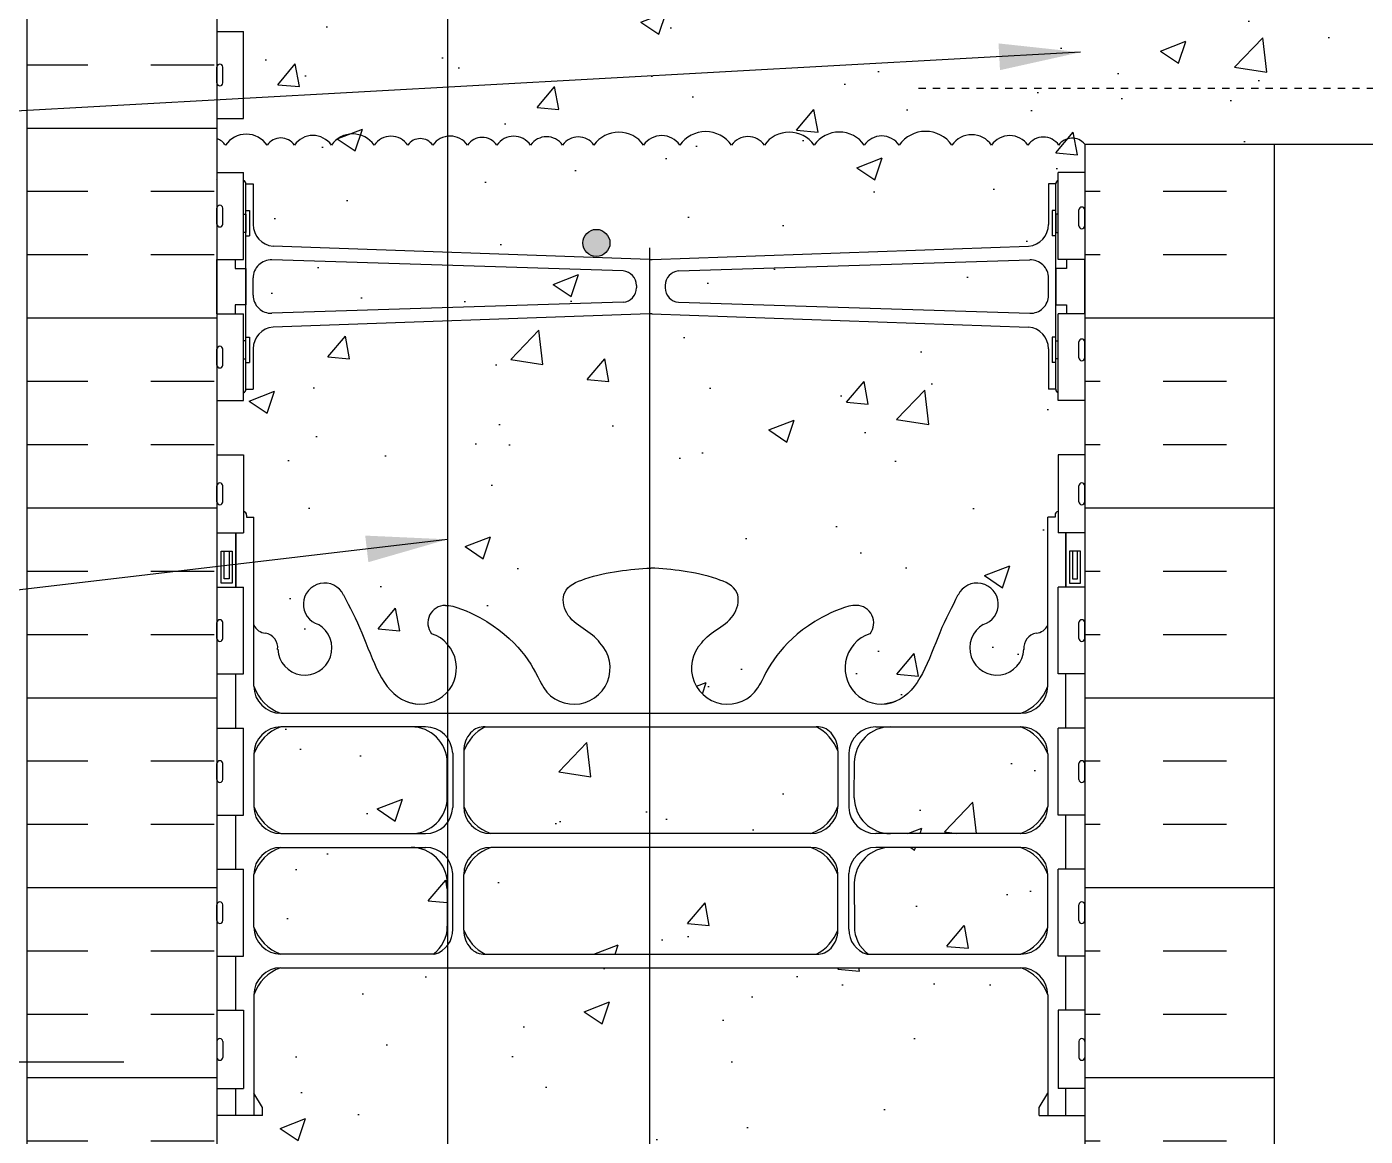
# Model space of a CAD drawing. Header units: inches. Extents: x 174 to 231.6, y 128.5 to 203.6.
# Drawn here: x 193.57 to 212.08, y 160.64 to 175.98 of the extents above; entities that cross this region are included whole.
import ezdxf

# ---------------------------------------------------------------- set-up
doc = ezdxf.new("R2010")
doc.units = ezdxf.units.IN
doc.header["$LTSCALE"] = 0.5
doc.header["$MEASUREMENT"] = 0
doc.linetypes.add('HIDDEN2', pattern=[0.1875, 0.125, -0.0625])
for name, color, linetype in [('HATCH', 12, 'Continuous'), ('line25', 2, 'Continuous'), ('LINE3', 3, 'Continuous'), ('LINE50', 5, 'Continuous'), ('LINE9', 9, 'Continuous'), ('TEXT', 4, 'Continuous'), ('Web_Edge', 9, 'Continuous')]:
    doc.layers.add(name, color=color, linetype=linetype)
doc.styles.add('DIM', font='romans.shx', dxfattribs={"width": 0.7})
doc.dimstyles.new('ext_12', dxfattribs={"dimscale": 12, "dimtxt": 0.075, "dimasz": 0.09375, "dimexe": 0.09375, "dimexo": 0.0625, "dimgap": 0.0625, "dimtad": 1, "dimdec": 1, "dimzin": 2, "dimdsep": 46, "dimlunit": 4, "dimtxsty": 'DIM', "dimcen": 0.09, "dimdle": 0.09375, "dimclrt": 4, "dimadec": 0, "dimazin": 0, "dimtfac": 1, "dimtdec": 1, "dimtmove": 2, "dimatfit": 3, "dimfxl": 1, "dimfrac": 2, "dimtolj": 1, "dimtzin": 0, "dimarcsym": 0})
pattern_1 = [(50, (0, 0), (3.5863, -0.31376), [0.375, -4.125]), (355, (0, 0), (-0.693757, 3.76096), [0.3, -3.3]), (100.4514, (0.299, -0.026), (2.892544, 3.4472), [0.3187, -3.50571]), (46.1842, (0, 1), (5.336207, -0.827596), [0.5625, -6.1875]), (96.6356, (0.4447, 0.931), (4.67331, 4.87059), [0.47805, -5.25857]), (351.1842, (0, 1), (4.67331, 4.87059), [0.45, -4.95]), (21, (0.5, 0.75), (2.984535, -2.013094), [0.375, -4.125]), (326, (0.5, 0.75), (1.216577, 3.62575), [0.3, -3.3]), (71.4514, (0.7487, 0.5822), (4.20111, 1.612656), [0.3187, -3.50571]), (37.5, (0, 0), (0.0607993, 1.664469), [0, -3.26, 0, -3.35, 0, -3.3125]), (7.5, (0, 0), (1.315348, 1.972059), [0, -1.91, 0, -3.185, 0, -1.2625]), (327.5, (-1.115, 0), (2.669112, -0.1127744), [0, -1.25, 0, -3.9, 0, -5.175]), (317.5, (-1.615, 0), (2.91593, 0.500525), [0, -1.625, 0, -2.59, 0, -3.675])]

msp = doc.modelspace()

# ---------------------------------------------------------------- hatches: boundary and pattern name
at = {"layer": 'HATCH'}
h = msp.add_hatch(dxfattribs=at)
h.set_pattern_fill('AR-CONC', color=256, scale=0.5)
h.set_pattern_definition(pattern_1)
edge = h.paths.add_edge_path()
edge.add_line((208.196, 170.813), (207.831, 170.813))
edge.add_line((207.831, 170.813), (207.831, 170.92))
edge.add_arc((207.846, 170.968), 0.05, 180, 252.5993, ccw=False)
edge.add_line((207.796, 170.968), (207.696, 170.968))
edge.add_line((207.696, 170.968), (207.696, 171.529))
edge.add_arc((207.396, 171.529), 0.3, 0, 85.2426)
edge.add_line((207.42, 171.828), (202.212, 172.011))
edge.add_arc((202.196, 171.812), 0.2, 85.2426, 90)
edge.add_arc((202.196, 171.812), 0.2, 90, 94.7574)
edge.add_line((202.179, 172.011), (196.971, 171.828))
edge.add_arc((196.996, 171.529), 0.3, 94.7574, 180)
edge.add_line((196.696, 171.529), (196.696, 170.968))
edge.add_line((196.696, 170.968), (196.596, 170.968))
edge.add_arc((196.546, 170.968), 0.05, -72.5993, 0, ccw=False)
edge.add_line((196.561, 170.92), (196.561, 170.813))
edge.add_line((196.561, 170.813), (196.196, 170.813))
edge.add_line((196.196, 170.813), (196.196, 170.063))
edge.add_line((196.196, 170.063), (196.561, 170.063))
edge.add_line((196.561, 170.063), (196.561, 169.279))
edge.add_arc((196.556, 169.229), 0.05, 0, 84.3113, ccw=False)
edge.add_line((196.606, 169.229), (196.606, 169.199))
edge.add_line((196.606, 169.199), (196.706, 169.199))
edge.add_line((196.706, 169.199), (196.706, 167.71))
edge.add_arc((196.88, 167.786), 0.19, 203.6316, 265.6964)
edge.add_arc((196.836, 167.398), 0.2, -7.1071, 81.62, ccw=False)
edge.add_arc((197.41, 167.393), 0.375, 182.9237, 419.8675)
edge.add_arc((197.683, 167.997), 0.293, 25.7984, 253.0731, ccw=False)
edge.add_spline(control_points=[(197.947, 168.125), (198.033, 167.959), (198.286, 167.468), (198.481, 166.788), (198.806, 166.657)], knot_values=[0, 0, 0, 0, 0.579211, 1.703896, 1.703896, 1.703896, 1.703896], degree=3, periodic=0)
edge.add_spline(control_points=[(198.806, 166.657), (198.856, 166.637), (198.91, 166.625), (198.967, 166.616)], knot_values=[1.703896, 1.703896, 1.703896, 1.703896, 1.875321, 1.875321, 1.875321, 1.875321], degree=3, periodic=0)
edge.add_arc((199.008, 167.115), 0.5, 265.2926, 431.7937)
edge.add_arc((199.354, 167.739), 0.242, 90, 218.2327, ccw=False)
edge.add_spline(control_points=[(199.354, 167.981), (199.475, 167.983), (200.295, 167.632), (200.54, 167.185), (200.679, 166.905)], knot_values=[0.038125, 0.038125, 0.038125, 0.038125, 0.320663, 1.237398, 1.237398, 1.237398, 1.237398], degree=3, periodic=0)
edge.add_arc((201.133, 167.115), 0.5, 204.819, 404.1875)
edge.add_spline(control_points=[(201.492, 167.463), (201.384, 167.626), (201.024, 167.717), (200.947, 168.212), (201.496, 168.448), (201.899, 168.477), (202.196, 168.497)], knot_values=[0.229407, 0.229407, 0.229407, 0.229407, 0.844432, 1.128849, 1.464331, 2.389004, 2.389004, 2.389004, 2.389004], degree=3, periodic=0)
edge.add_spline(control_points=[(202.196, 168.497), (202.492, 168.477), (202.896, 168.448), (203.444, 168.212), (203.367, 167.717), (203.007, 167.626), (202.9, 167.463)], knot_values=[0.229407, 0.229407, 0.229407, 0.229407, 1.15408, 1.489562, 1.773979, 2.389004, 2.389004, 2.389004, 2.389004], degree=3, periodic=0)
edge.add_arc((203.258, 167.115), 0.5, 135.8125, 335.181)
edge.add_spline(control_points=[(203.712, 166.905), (203.851, 167.185), (204.096, 167.632), (204.916, 167.983), (205.037, 167.981)], knot_values=[0.038125, 0.038125, 0.038125, 0.038125, 0.95486, 1.237398, 1.237398, 1.237398, 1.237398], degree=3, periodic=0)
edge.add_arc((205.037, 167.739), 0.242, -38.2327, 90, ccw=False)
edge.add_arc((205.383, 167.115), 0.5, 108.2063, 274.7074)
edge.add_spline(control_points=[(205.424, 166.616), (205.481, 166.625), (205.535, 166.637), (205.585, 166.657)], knot_values=[1.703896, 1.703896, 1.703896, 1.703896, 1.875321, 1.875321, 1.875321, 1.875321], degree=3, periodic=0)
edge.add_spline(control_points=[(205.585, 166.657), (205.91, 166.788), (206.105, 167.468), (206.358, 167.959), (206.444, 168.125)], knot_values=[0, 0, 0, 0, 1.124685, 1.703896, 1.703896, 1.703896, 1.703896], degree=3, periodic=0)
edge.add_arc((206.708, 167.997), 0.293, -73.0731, 154.2016, ccw=False)
edge.add_arc((206.982, 167.393), 0.375, 120.1325, 357.0763)
edge.add_arc((207.555, 167.398), 0.2, 98.3788, 187.1071, ccw=False)
edge.add_arc((207.511, 167.786), 0.19, 274.3061, 336.3703)
edge.add_line((207.686, 167.71), (207.686, 169.199))
edge.add_line((207.686, 169.199), (207.786, 169.199))
edge.add_line((207.786, 169.199), (207.786, 169.229))
edge.add_arc((207.836, 169.229), 0.05, 95.6888, 180, ccw=False)
edge.add_line((207.831, 169.279), (207.831, 170.063))
edge.add_line((207.831, 170.063), (208.196, 170.063))
edge.add_line((208.196, 170.063), (208.196, 170.813))
h.paths.add_polyline_path([(207.696, 173.808), (207.796, 173.808, -0.327813), (207.831, 173.855), (207.831, 173.963), (208.196, 173.963), (208.196, 174.358, 0.496302), (207.838, 174.344, 0.520567), (207.411, 174.344, 0.520567), (206.908, 174.344, 0.520567), (206.359, 174.344, 0.520567), (205.631, 174.344, 0.520567), (205.148, 174.344, 0.520567), (204.454, 174.344, 0.520567), (203.767, 174.344, 0.520567), (203.312, 174.344, 0.520567), (202.598, 174.344, 0.520567), (202.096, 174.344, 0.520567), (201.409, 174.344, 0.520567), (200.976, 174.344, 0.520567), (200.533, 174.344, 0.520567), (200.066, 174.344, 0.520567), (199.66, 174.344, 0.520567), (199.18, 174.344, 0.520567), (198.836, 174.344, 0.520567), (198.369, 174.344, 0.520567), (197.778, 174.344, 0.520567), (197.267, 174.344, 0.520567), (196.889, 174.344, 0.520567), (196.313, 174.344, 0.157226), (196.196, 174.432), (196.196, 173.963), (196.561, 173.963), (196.561, 173.855, -0.327813), (196.596, 173.808), (196.696, 173.808), (196.696, 173.247, 0.390098), (196.971, 172.948), (202.179, 172.764, 0.020761), (202.196, 172.763, 0.020761), (202.212, 172.764), (207.42, 172.948, 0.390098), (207.696, 173.247)])
h.paths.add_polyline_path([(201.812, 172.605), (196.951, 172.756, 0.421005), (196.696, 172.507), (196.696, 172.269, 0.425773), (196.955, 172.019), (201.812, 172.171, 0.390098), (201.996, 172.37), (201.996, 172.405, 0.390098)])
h.paths.add_polyline_path([(207.436, 172.756), (202.579, 172.605, 0.390098), (202.396, 172.405), (202.396, 172.37, 0.390098), (202.579, 172.171), (207.44, 172.019, 0.421005), (207.696, 172.269), (207.696, 172.507, 0.425773)])
h.paths.add_polyline_path([(219.968, 176.8), (220.276, 177.108), (208.883, 177.108, 0.496302), (208.526, 177.094, 0.520567), (208.099, 177.094, 0.520567), (207.596, 177.094, 0.520567), (207.046, 177.094, 0.520567), (206.318, 177.094, 0.520567), (205.835, 177.094, 0.520567), (205.142, 177.094, 0.520567), (204.455, 177.094, 0.520567), (203.999, 177.094, 0.520567), (203.285, 177.094, 0.520567), (202.784, 177.094, 0.520567), (202.097, 177.094, 0.520567), (201.663, 177.094, 0.520567), (201.22, 177.094, 0.520567), (200.753, 177.094, 0.520567), (200.348, 177.094, 0.520567), (199.867, 177.094, 0.520567), (199.524, 177.094, 0.520567), (199.057, 177.094, 0.520567), (198.466, 177.094, 0.520567), (197.955, 177.094, 0.520567), (197.577, 177.094, 0.520567), (197, 177.094, 0.520567), (196.609, 177.094, 0.443201), (196.196, 177.146), (196.196, 175.913), (196.561, 175.913), (196.561, 174.713), (196.196, 174.713), (196.196, 174.432, -0.157226), (196.313, 174.344, -0.520567), (196.889, 174.344, -0.520567), (197.267, 174.344, -0.520567), (197.778, 174.344, -0.520567), (198.369, 174.344, -0.520567), (198.836, 174.344, -0.520567), (199.18, 174.344, -0.520567), (199.66, 174.344, -0.520567), (200.066, 174.344, -0.520567), (200.533, 174.344, -0.520567), (200.976, 174.344, -0.520567), (201.409, 174.344, -0.520567), (202.096, 174.344, -0.520567), (202.598, 174.344, -0.520567), (203.312, 174.344, -0.520567), (203.767, 174.344, -0.520567), (204.454, 174.344, -0.520567), (205.148, 174.344, -0.520567), (205.631, 174.344, -0.520567), (206.359, 174.344, -0.520567), (206.908, 174.344, -0.520567), (207.411, 174.344, -0.520567), (207.838, 174.344, -0.496302), (208.196, 174.358), (219.968, 174.358)])
edge = h.paths.add_edge_path()
edge.add_line((224.211, 175.48), (223.888, 175.48))
edge.add_line((223.888, 175.48), (223.888, 175.605))
edge.add_line((223.888, 175.605), (224.232, 175.605))
edge.add_arc((224.114, 175.23), 0.393, -69.7322, 72.5069, ccw=False)
edge.add_line((224.25, 174.861), (223.818, 174.739))
edge.add_arc((223.876, 174.608), 0.144, 113.7456, 240.3185)
edge.add_line((223.805, 174.483), (224.273, 174.483))
edge.add_arc((224.302, 174.021), 0.463, 46.7137, 93.5654, ccw=False)
edge.add_line((224.619, 174.358), (227.528, 174.358))
edge.add_line((227.528, 174.358), (227.528, 175.131))
edge.add_spline(control_points=[(227.528, 175.131), (226.477, 175.694), (224.323, 176.848), (222.104, 175.809), (220.968, 175.278)], knot_values=[0, 0, 0, 0, 3.379125, 6.918479, 6.918479, 6.918479, 6.918479], degree=3, periodic=0)
edge.add_line((220.968, 175.278), (220.968, 174.358))
edge.add_line((220.968, 174.358), (223.777, 174.358))
edge.add_arc((223.876, 174.608), 0.269, 111.5979, 248.4021, ccw=False)
edge.add_line((223.777, 174.858), (224.211, 174.98))
edge.add_arc((224.114, 175.23), 0.268, 291.22, 428.78)
edge = h.paths.add_edge_path()
edge.add_line((227.528, 177.108), (220.968, 177.108))
edge.add_line((220.968, 177.108), (220.968, 175.278))
edge.add_spline(control_points=[(220.968, 175.278), (222.104, 175.809), (224.323, 176.848), (226.477, 175.694), (227.528, 175.131)], knot_values=[0, 0, 0, 0, 3.539354, 6.918479, 6.918479, 6.918479, 6.918479], degree=3, periodic=0)
edge.add_line((227.528, 175.131), (227.528, 177.108))
h.paths.add_polyline_path([(208.196, 186.608), (201.209, 186.608), (200.209, 187.608), (200.209, 185.608), (199.209, 186.608), (196.196, 186.608), (196.196, 183.8, 0.088416), (196.342, 183.703), (196.432, 183.703), (196.432, 183.661, -0.249069), (196.542, 183.454), (196.542, 183.386, -0.414214), (196.479, 183.324), (196.432, 183.324), (196.432, 183.254), (196.537, 183.254, -0.155529), (196.712, 183.12, 0.180914), (197.13, 182.809), (198.711, 182.456, 0.054974), (199.038, 182.42), (202.196, 182.42), (205.354, 182.42, 0.054974), (205.68, 182.456), (207.261, 182.809, 0.180914), (207.679, 183.12, -0.155529), (207.855, 183.254), (207.96, 183.254), (207.96, 183.324), (207.912, 183.324, -0.414214), (207.85, 183.386), (207.85, 183.454, -0.249069), (207.96, 183.661), (207.96, 183.703), (208.05, 183.703, 0.088416), (208.196, 183.8)])
h.paths.add_polyline_path([(208.196, 191.54, 0.088416), (208.05, 191.638), (207.96, 191.638), (207.96, 191.679, -0.249069), (207.85, 191.887), (207.85, 191.954, -0.414214), (207.912, 192.017), (207.96, 192.017), (207.96, 192.087), (207.855, 192.087, -0.168672), (207.669, 192.236, 0.17445), (207.261, 192.532), (205.68, 192.885, 0.054974), (205.354, 192.921), (202.196, 192.921), (199.038, 192.921, 0.054974), (198.711, 192.885), (197.13, 192.532, 0.17445), (196.723, 192.236, -0.168672), (196.537, 192.087), (196.432, 192.087), (196.432, 192.017), (196.479, 192.017, -0.414214), (196.542, 191.954), (196.542, 191.887, -0.249069), (196.432, 191.679), (196.432, 191.638), (196.342, 191.638, 0.088416), (196.196, 191.54), (196.196, 189.108), (199.209, 189.108), (200.209, 188.108), (200.209, 190.108), (201.209, 189.108), (208.196, 189.108)])
h = msp.add_hatch(dxfattribs=at)
h.set_pattern_fill('INSUL', color=256, scale=7, style=0)
h.set_pattern_definition([(0, (209.2815, 169.3285), (0, 2.625), []), (0, (209.2815, 170.2035), (0, 2.625), [0.875, -0.875]), (0, (209.2815, 171.0785), (0, 2.625), [0.875, -0.875])])
h.paths.add_polyline_path([(210.821, 174.358), (208.196, 174.358), (208.196, 160.358), (210.821, 160.358)])
h.paths.add_polyline_path([(193.571, 159.608), (194.008, 159.608), (194.008, 160.108), (195.508, 160.108), (195.508, 159.608), (196.196, 159.608), (196.196, 177.608), (195.508, 177.608), (195.508, 178.108), (194.008, 178.108), (194.008, 177.608), (193.571, 177.608)])
h = msp.add_hatch(dxfattribs=at)
h.set_pattern_fill('AR-CONC', color=256, scale=0.5)
h.set_pattern_definition(pattern_1)
h.paths.add_polyline_path([(199.381, 165.816, 0.406005), (198.881, 166.302), (197.081, 166.302, 0.225652), (196.706, 165.927), (196.706, 165.201, 0.225652), (197.081, 164.826), (198.881, 164.826, 0.410093), (199.381, 165.319)])
h.paths.add_polyline_path([(199.381, 164.142, 0.410093), (198.881, 164.635), (197.081, 164.635, 0.225652), (196.706, 164.26), (196.706, 163.534, 0.225652), (197.081, 163.159), (199.186, 163.159, 0.24677), (199.381, 163.545)])
h.paths.add_polyline_path([(204.783, 164.26, 0.225652), (204.408, 164.635), (199.983, 164.635, 0.225652), (199.608, 164.26), (199.608, 163.492, 0.185301), (199.907, 163.159), (204.484, 163.159, 0.185301), (204.783, 163.492)])
h.paths.add_polyline_path([(204.783, 165.969, 0.185301), (204.484, 166.302), (199.907, 166.302, 0.185301), (199.608, 165.969), (199.608, 165.201, 0.225652), (199.983, 164.826), (204.408, 164.826, 0.225652), (204.783, 165.201)])
h.paths.add_polyline_path([(207.686, 165.927, 0.225652), (207.311, 166.302), (205.51, 166.302, 0.406005), (205.011, 165.816), (205.01, 165.319, 0.410093), (205.51, 164.826), (207.311, 164.826, 0.225652), (207.686, 165.201)])
h.paths.add_polyline_path([(207.686, 164.26, 0.225652), (207.311, 164.635), (205.51, 164.635, 0.410093), (205.01, 164.142), (205.011, 163.545, 0.24677), (205.205, 163.159), (207.311, 163.159, 0.225652), (207.686, 163.534)])
h = msp.add_hatch(dxfattribs=at)
h.set_pattern_fill('AR-CONC', color=256, scale=0.5)
h.set_pattern_definition([(50, (-47.4375, 0), (3.5863, -0.31376), [0.375, -4.125]), (355, (-47.4375, 0), (-0.693757, 3.76096), [0.3, -3.3]), (100.4514, (-47.1386, -0.026), (2.892544, 3.4472), [0.3187, -3.50571]), (46.1842, (-47.4375, 1), (5.336207, -0.827596), [0.5625, -6.1875]), (96.6356, (-46.993, 0.931), (4.67331, 4.87059), [0.47805, -5.25857]), (351.1842, (-47.4375, 1), (4.67331, 4.87059), [0.45, -4.95]), (21, (-46.9375, 0.75), (2.984535, -2.013094), [0.375, -4.125]), (326, (-46.9375, 0.75), (1.216577, 3.62575), [0.3, -3.3]), (71.4514, (-46.6888, 0.5822), (4.20111, 1.612656), [0.3187, -3.50571]), (37.5, (-47.4375, 0), (0.0607993, 1.664469), [0, -3.26, 0, -3.35, 0, -3.3125]), (7.5, (-47.4375, 0), (1.315348, 1.972059), [0, -1.91, 0, -3.185, 0, -1.2625]), (327.5, (-48.5525, 0), (2.669112, -0.1127744), [0, -1.25, 0, -3.9, 0, -5.175]), (317.5, (-49.0525, 0), (2.91593, 0.500525), [0, -1.625, 0, -2.59, 0, -3.675])])
edge = h.paths.add_edge_path()
edge.add_line((208.196, 160.928), (207.686, 160.928))
edge.add_line((207.686, 160.928), (207.686, 162.597))
edge.add_arc((207.311, 162.597), 0.375, 0.0021, 90)
edge.add_line((207.311, 162.972), (197.081, 162.972))
edge.add_arc((197.081, 162.597), 0.375, 90, 180.2641)
edge.add_line((196.706, 162.595), (196.706, 160.928))
edge.add_line((196.706, 160.928), (196.196, 160.928))
edge.add_line((196.196, 160.928), (196.196, 159.608))
edge.add_line((196.196, 159.608), (196.196, 157.608))
edge.add_arc((196.542, 157.969), 0.5, 226.2109, 246.4218)
edge.add_line((196.342, 157.51), (196.432, 157.51))
edge.add_line((196.432, 157.51), (196.432, 157.469))
edge.add_arc((196.292, 157.262), 0.25, 0, 55.9442, ccw=False)
edge.add_line((196.542, 157.262), (196.542, 157.194))
edge.add_arc((196.479, 157.194), 0.0625, -90, 0, ccw=False)
edge.add_line((196.479, 157.132), (196.432, 157.132))
edge.add_line((196.432, 157.132), (196.432, 157.062))
edge.add_line((196.432, 157.062), (196.537, 157.062))
edge.add_arc((196.499, 157.411), 0.352, 276.1291, 321.5331)
edge.add_arc((196.876, 157.143), 0.113, -12.1844, 154.0569, ccw=False)
edge.add_arc((197.362, 157.138), 0.375, 182.9237, 419.8675)
edge.add_arc((197.682, 157.732), 0.3, 27.597, 243.9425, ccw=False)
edge.add_spline(control_points=[(197.947, 157.871), (198.033, 157.704), (198.286, 157.214), (198.481, 156.533), (198.806, 156.402)], knot_values=[0, 0, 0, 0, 0.579211, 1.703896, 1.703896, 1.703896, 1.703896], degree=3, periodic=0)
edge.add_spline(control_points=[(198.806, 156.402), (198.856, 156.383), (198.91, 156.37), (198.967, 156.362)], knot_values=[1.703896, 1.703896, 1.703896, 1.703896, 1.875321, 1.875321, 1.875321, 1.875321], degree=3, periodic=0)
edge.add_arc((199.008, 156.86), 0.5, 265.2926, 431.7937)
edge.add_arc((199.354, 157.485), 0.242, 90, 218.2327, ccw=False)
edge.add_spline(control_points=[(199.354, 157.727), (199.475, 157.729), (200.295, 157.377), (200.54, 156.93), (200.679, 156.65)], knot_values=[0.038125, 0.038125, 0.038125, 0.038125, 0.320663, 1.237398, 1.237398, 1.237398, 1.237398], degree=3, periodic=0)
edge.add_spline(control_points=[(200.689, 156.631), (200.686, 156.638), (200.682, 156.644), (200.679, 156.65)], knot_values=[1.237398, 1.237398, 1.237398, 1.237398, 1.258119, 1.258119, 1.258119, 1.258119], degree=3, periodic=0)
edge.add_arc((201.133, 156.86), 0.5, 208.0183, 404.1875)
edge.add_spline(control_points=[(201.492, 157.209), (201.384, 157.371), (201.024, 157.462), (200.947, 157.958), (201.496, 158.194), (201.899, 158.222), (202.196, 158.243)], knot_values=[0.229407, 0.229407, 0.229407, 0.229407, 0.844432, 1.128849, 1.464331, 2.389004, 2.389004, 2.389004, 2.389004], degree=3, periodic=0)
edge.add_spline(control_points=[(202.196, 158.243), (202.492, 158.222), (202.896, 158.194), (203.444, 157.958), (203.367, 157.462), (203.007, 157.371), (202.9, 157.209)], knot_values=[0.229407, 0.229407, 0.229407, 0.229407, 1.15408, 1.489562, 1.773979, 2.389004, 2.389004, 2.389004, 2.389004], degree=3, periodic=0)
edge.add_arc((203.258, 156.86), 0.5, 135.8125, 331.9817)
edge.add_spline(control_points=[(203.703, 156.631), (203.706, 156.638), (203.709, 156.644), (203.712, 156.65)], knot_values=[1.237398, 1.237398, 1.237398, 1.237398, 1.258119, 1.258119, 1.258119, 1.258119], degree=3, periodic=0)
edge.add_spline(control_points=[(203.712, 156.65), (203.851, 156.93), (204.096, 157.377), (204.916, 157.729), (205.037, 157.727)], knot_values=[0.038125, 0.038125, 0.038125, 0.038125, 0.95486, 1.237398, 1.237398, 1.237398, 1.237398], degree=3, periodic=0)
edge.add_arc((205.037, 157.485), 0.242, -38.2327, 90, ccw=False)
edge.add_arc((205.383, 156.86), 0.5, 108.2063, 274.7074)
edge.add_spline(control_points=[(205.424, 156.362), (205.481, 156.37), (205.535, 156.383), (205.585, 156.402)], knot_values=[1.703896, 1.703896, 1.703896, 1.703896, 1.875321, 1.875321, 1.875321, 1.875321], degree=3, periodic=0)
edge.add_spline(control_points=[(205.585, 156.402), (205.91, 156.533), (206.105, 157.214), (206.358, 157.704), (206.444, 157.871)], knot_values=[0, 0, 0, 0, 1.124685, 1.703896, 1.703896, 1.703896, 1.703896], degree=3, periodic=0)
edge.add_arc((206.71, 157.732), 0.3, -63.9425, 153.0565, ccw=False)
edge.add_arc((207.03, 157.138), 0.375, 120.1325, 357.0763)
edge.add_arc((207.515, 157.143), 0.113, 25.9431, 192.1844, ccw=False)
edge.add_arc((207.892, 157.411), 0.352, 218.4669, 263.8709)
edge.add_line((207.855, 157.062), (207.96, 157.062))
edge.add_line((207.96, 157.062), (207.96, 157.132))
edge.add_line((207.96, 157.132), (207.912, 157.132))
edge.add_arc((207.912, 157.194), 0.0625, 180, 270, ccw=False)
edge.add_line((207.85, 157.194), (207.85, 157.262))
edge.add_arc((208.1, 157.262), 0.25, 124.0558, 180, ccw=False)
edge.add_line((207.96, 157.469), (207.96, 157.51))
edge.add_line((207.96, 157.51), (208.05, 157.51))
edge.add_arc((207.85, 157.969), 0.5, 293.5782, 313.7891)
edge.add_line((208.196, 157.608), (208.196, 159.608))
edge.add_line((208.196, 159.608), (208.196, 160.928))
at = {"layer": 'LINE3'}
h = msp.add_hatch(color=256, dxfattribs=at)
h.paths.add_polyline_path([(201.628, 172.957, -0.831395), (201.259, 172.957)])
h.paths.add_polyline_path([(201.631, 172.991, -0.045935), (201.628, 172.957), (201.259, 172.957, -0.045935), (201.256, 172.991, -1)])

# ---------------------------------------------------------------- linework, layer by layer
at = {"layer": 'HATCH'}
for points in [[(208.196, 174.358, 0.496302), (207.838, 174.344, 0.520567), (207.411, 174.344, 0.520567), (206.908, 174.344, 0.520567), (206.359, 174.344, 0.520567), (205.631, 174.344, 0.520567), (205.148, 174.344, 0.520567), (204.454, 174.344, 0.520567), (203.767, 174.344, 0.520567), (203.312, 174.344, 0.520567), (202.598, 174.344, 0.520567), (202.096, 174.344, 0.520567), (201.409, 174.344, 0.520567), (200.976, 174.344, 0.520567), (200.533, 174.344, 0.520567), (200.066, 174.344, 0.520567), (199.66, 174.344, 0.520567), (199.18, 174.344, 0.520567), (198.836, 174.344, 0.520567), (198.369, 174.344, 0.520567), (197.778, 174.344, 0.520567), (197.267, 174.344, 0.520567), (196.889, 174.344, 0.520567), (196.313, 174.344, 0.157226), (196.196, 174.432, 0.157226)], [(196.196, 173.876, 0.034787), (196.188, 173.868)]]:
    msp.add_lwpolyline(points, format="xyb", dxfattribs=at)
at = {"layer": 'line25'}
for p, q in [((196.196, 177.608), (196.196, 159.608)), ((196.196, 175.913), (196.561, 175.913)), ((196.196, 175.913), (196.561, 175.913)), ((196.561, 174.713), (196.561, 175.913)), ((196.196, 174.713), (196.561, 174.713)), ((208.196, 174.358), (208.196, 159.608)), ((208.196, 174.358), (219.968, 174.358)), ((196.196, 173.963), (196.561, 173.963)), ((196.561, 172.763), (196.561, 173.963)), ((208.196, 173.963), (207.831, 173.963)), ((207.831, 172.763), (207.831, 173.963)), ((196.196, 172.763), (196.561, 172.763)), ((208.196, 172.763), (207.831, 172.763)), ((196.196, 172.013), (196.561, 172.013)), ((196.561, 170.813), (196.561, 172.013)), ((207.831, 170.813), (207.831, 172.013)), ((208.196, 172.013), (207.831, 172.013)), ((196.196, 170.813), (196.561, 170.813)), ((208.196, 170.813), (207.831, 170.813)), ((196.196, 170.063), (196.561, 170.063)), ((196.561, 170.063), (196.561, 168.983)), ((208.196, 170.063), (207.831, 170.063)), ((207.831, 170.063), (207.831, 168.983)), ((196.196, 168.983), (196.561, 168.983)), ((208.196, 168.983), (207.831, 168.983)), ((196.196, 168.233), (196.561, 168.233)), ((196.561, 167.033), (196.561, 168.233)), ((208.196, 168.233), (207.831, 168.233)), ((207.831, 167.033), (207.831, 168.233)), ((196.196, 167.523), (196.196, 167.743)), ((196.236, 167.783), (196.236, 167.783)), ((196.276, 167.523), (196.276, 167.743)), ((208.116, 167.523), (208.116, 167.743)), ((208.156, 167.783), (208.156, 167.783)), ((208.196, 167.523), (208.196, 167.743)), ((196.196, 167.688), (196.196, 167.688)), ((196.196, 167.578), (196.196, 167.578)), ((208.196, 167.688), (208.196, 167.688)), ((208.196, 167.578), (208.196, 167.578)), ((196.236, 167.483), (196.236, 167.483)), ((208.156, 167.483), (208.156, 167.483)), ((196.196, 167.033), (196.561, 167.033)), ((208.196, 167.033), (207.831, 167.033)), ((196.196, 166.283), (196.561, 166.283)), ((196.561, 165.083), (196.561, 166.283)), ((208.196, 166.283), (207.831, 166.283)), ((207.831, 165.083), (207.831, 166.283)), ((196.196, 165.573), (196.196, 165.793)), ((196.196, 165.738), (196.196, 165.738)), ((196.236, 165.833), (196.236, 165.833)), ((196.276, 165.573), (196.276, 165.793)), ((208.116, 165.573), (208.116, 165.793)), ((208.156, 165.833), (208.156, 165.833)), ((208.196, 165.573), (208.196, 165.793)), ((208.196, 165.738), (208.196, 165.738)), ((196.196, 165.628), (196.196, 165.628)), ((196.236, 165.533), (196.236, 165.533)), ((208.156, 165.533), (208.156, 165.533)), ((208.196, 165.628), (208.196, 165.628)), ((196.196, 165.083), (196.561, 165.083)), ((208.196, 165.083), (207.831, 165.083)), ((196.196, 164.333), (196.561, 164.333)), ((196.561, 163.133), (196.561, 164.333)), ((208.196, 164.333), (207.831, 164.333)), ((207.831, 163.133), (207.831, 164.333)), ((196.196, 163.623), (196.196, 163.843)), ((196.236, 163.883), (196.236, 163.883)), ((196.276, 163.623), (196.276, 163.843)), ((208.116, 163.623), (208.116, 163.843)), ((208.156, 163.883), (208.156, 163.883)), ((208.196, 163.623), (208.196, 163.843)), ((196.196, 163.788), (196.196, 163.788)), ((196.196, 163.678), (196.196, 163.678)), ((208.196, 163.788), (208.196, 163.788)), ((208.196, 163.678), (208.196, 163.678)), ((196.236, 163.583), (196.236, 163.583)), ((208.156, 163.583), (208.156, 163.583)), ((196.196, 163.133), (196.561, 163.133)), ((208.196, 163.133), (207.831, 163.133)), ((196.196, 162.383), (196.561, 162.383)), ((196.561, 162.383), (196.561, 161.303)), ((208.196, 162.383), (207.831, 162.383)), ((207.831, 162.383), (207.831, 161.303)), ((196.236, 161.993), (196.236, 161.993)), ((208.156, 161.993), (208.156, 161.993)), ((196.196, 161.953), (196.196, 161.733)), ((196.196, 161.898), (196.196, 161.898)), ((196.196, 161.788), (196.196, 161.788)), ((196.276, 161.953), (196.276, 161.733)), ((208.116, 161.953), (208.116, 161.733)), ((208.196, 161.953), (208.196, 161.733)), ((208.196, 161.898), (208.196, 161.898)), ((208.196, 161.788), (208.196, 161.788)), ((196.236, 161.693), (196.236, 161.693)), ((208.156, 161.693), (208.156, 161.693)), ((196.196, 161.303), (196.561, 161.303)), ((208.196, 161.303), (207.831, 161.303))]:
    msp.add_line(p, q, dxfattribs=at)
for centre, start, end in [((196.236, 167.743), 90, 180), ((196.236, 167.743), 360, 90), ((208.156, 167.743), 90, 180), ((208.156, 167.743), 0, 90), ((196.236, 167.523), 180, 270), ((196.236, 167.523), 270, 0), ((208.156, 167.523), 180, 270), ((208.156, 167.523), 270, 0), ((196.236, 165.793), 90, 180), ((196.236, 165.793), 360, 90), ((208.156, 165.793), 90, 180), ((208.156, 165.793), 0, 90), ((196.236, 165.573), 180, 270), ((196.236, 165.573), 270, 0), ((208.156, 165.573), 180, 270), ((208.156, 165.573), 270, 0), ((196.236, 163.843), 90, 180), ((196.236, 163.843), 360, 90), ((208.156, 163.843), 90, 180), ((208.156, 163.843), 0, 90), ((196.236, 163.623), 180, 270), ((196.236, 163.623), 270, 0), ((208.156, 163.623), 180, 270), ((208.156, 163.623), 270, 0), ((196.236, 161.953), 90, 180), ((196.236, 161.953), 0, 90), ((208.156, 161.953), 90, 180), ((208.156, 161.953), 360, 90), ((196.236, 161.733), 180, 270), ((196.236, 161.733), 270, 0), ((208.156, 161.733), 180, 270), ((208.156, 161.733), 270, 0)]:
    msp.add_arc(centre, 0.04, start, end, dxfattribs=at)
at = {"layer": 'LINE3'}
for p, q in [((199.385, 186.432), (199.385, 157.164)), ((202.176, 172.922), (202.176, 150.549))]:
    msp.add_line(p, q, dxfattribs=at)
msp.add_circle((201.443, 172.991), 0.188, dxfattribs=at)
at = {"layer": 'LINE50'}
for p, q in [((193.571, 159.608), (193.571, 177.608)), ((210.821, 160.358), (210.821, 174.358))]:
    msp.add_line(p, q, dxfattribs=at)
at = {"layer": 'LINE9'}
for p, q in [((196.196, 175.203), (196.196, 175.423)), ((196.196, 175.368), (196.196, 175.368)), ((196.236, 175.463), (196.236, 175.463)), ((196.276, 175.203), (196.276, 175.423)), ((196.196, 175.258), (196.196, 175.258)), ((196.236, 175.163), (196.236, 175.163)), ((196.596, 173.808), (196.696, 173.808)), ((196.596, 170.968), (196.596, 173.808)), ((196.596, 173.788), (196.596, 173.788)), ((196.696, 173.808), (196.696, 173.247)), ((207.696, 173.808), (207.696, 173.247)), ((207.796, 173.808), (207.696, 173.808)), ((207.796, 170.968), (207.796, 173.808)), ((207.796, 173.788), (207.796, 173.788)), ((196.196, 173.253), (196.196, 173.473)), ((196.236, 173.513), (196.236, 173.513)), ((196.276, 173.253), (196.276, 173.473)), ((208.116, 173.228), (208.116, 173.448)), ((208.156, 173.488), (208.156, 173.488)), ((208.196, 173.228), (208.196, 173.448)), ((196.196, 173.418), (196.196, 173.418)), ((196.196, 173.308), (196.196, 173.308)), ((196.596, 173.438), (196.646, 173.438)), ((196.646, 173.438), (196.646, 173.088)), ((207.796, 173.438), (207.746, 173.438)), ((207.746, 173.438), (207.746, 173.088)), ((208.196, 173.393), (208.196, 173.393)), ((208.196, 173.283), (208.196, 173.283)), ((196.236, 173.213), (196.236, 173.213)), ((196.596, 173.088), (196.646, 173.088)), ((207.796, 173.088), (207.746, 173.088)), ((208.156, 173.188), (208.156, 173.188)), ((202.179, 172.764), (196.971, 172.948)), ((202.212, 172.764), (207.42, 172.948)), ((196.196, 172.013), (196.196, 172.763)), ((196.446, 172.763), (196.446, 172.638)), ((201.812, 172.605), (196.955, 172.756)), ((202.579, 172.605), (207.436, 172.756)), ((207.946, 172.763), (207.946, 172.638)), ((208.196, 172.013), (208.196, 172.763)), ((196.696, 172.269), (196.696, 172.507)), ((201.996, 172.405), (201.996, 172.37)), ((202.396, 172.405), (202.396, 172.37)), ((207.696, 172.269), (207.696, 172.507)), ((201.812, 172.171), (196.955, 172.019)), ((202.579, 172.171), (207.436, 172.019)), ((196.446, 172.138), (196.446, 172.013)), ((202.179, 172.011), (196.971, 171.828)), ((202.212, 172.011), (207.42, 171.828)), ((207.946, 172.138), (207.946, 172.013)), ((196.596, 171.688), (196.646, 171.688)), ((196.646, 171.688), (196.646, 171.338)), ((207.746, 171.688), (207.746, 171.338)), ((207.796, 171.688), (207.746, 171.688)), ((208.116, 171.403), (208.116, 171.623)), ((208.156, 171.663), (208.156, 171.663)), ((208.196, 171.403), (208.196, 171.623)), ((196.196, 171.303), (196.196, 171.523)), ((196.196, 171.468), (196.196, 171.468)), ((196.236, 171.563), (196.236, 171.563)), ((196.276, 171.303), (196.276, 171.523)), ((196.696, 171.529), (196.696, 170.968)), ((207.696, 171.529), (207.696, 170.968)), ((208.196, 171.568), (208.196, 171.568)), ((208.196, 171.458), (208.196, 171.458)), ((196.196, 171.358), (196.196, 171.358)), ((196.236, 171.263), (196.236, 171.263)), ((196.596, 171.338), (196.646, 171.338)), ((207.796, 171.338), (207.746, 171.338)), ((208.156, 171.363), (208.156, 171.363)), ((196.596, 170.968), (196.696, 170.968)), ((207.796, 170.968), (207.696, 170.968)), ((196.196, 169.413), (196.196, 169.633)), ((196.196, 169.578), (196.196, 169.578)), ((196.236, 169.673), (196.236, 169.673)), ((196.276, 169.413), (196.276, 169.633)), ((208.116, 169.413), (208.116, 169.633)), ((208.156, 169.673), (208.156, 169.673)), ((208.196, 169.413), (208.196, 169.633)), ((208.196, 169.578), (208.196, 169.578)), ((196.196, 169.468), (196.196, 169.468)), ((208.196, 169.468), (208.196, 169.468)), ((196.236, 169.373), (196.236, 169.373)), ((208.156, 169.373), (208.156, 169.373)), ((193.06, 161.671), (194.906, 161.671))]:
    msp.add_line(p, q, dxfattribs=at)
at = {"layer": 'LINE9', "linetype": 'HIDDEN2'}
msp.add_line((205.898, 175.131), (219.968, 175.131), dxfattribs=at)
at = {"layer": 'LINE9'}
for points in [[(196.561, 173.388), (196.596, 173.388), (196.596, 173.138), (196.561, 173.138)], [(207.831, 173.388), (207.796, 173.388), (207.796, 173.138), (207.831, 173.138)], [(196.446, 172.638), (196.446, 172.638), (196.596, 172.638), (196.596, 172.138), (196.446, 172.138)], [(207.946, 172.638), (207.946, 172.638), (207.796, 172.638), (207.796, 172.138), (207.946, 172.138)], [(196.561, 171.388), (196.596, 171.388), (196.596, 171.638), (196.561, 171.638)], [(207.831, 171.388), (207.796, 171.388), (207.796, 171.638), (207.831, 171.638)]]:
    msp.add_lwpolyline(points, dxfattribs=at)
for centre, radius, start, end in [((196.236, 175.423), 0.04, 90, 180), ((196.236, 175.423), 0.04, 360, 90), ((196.236, 175.203), 0.04, 180, 270), ((196.236, 175.203), 0.04, 270, 0), ((196.546, 173.808), 0.05, 0, 72.5993), ((207.846, 173.808), 0.05, 107.4007, 180), ((196.236, 173.473), 0.04, 90, 180), ((196.236, 173.473), 0.04, 360, 90), ((208.156, 173.448), 0.04, 90, 180), ((208.156, 173.448), 0.04, 0, 90), ((196.236, 173.253), 0.04, 180, 270), ((196.236, 173.253), 0.04, 270, 0), ((196.996, 173.247), 0.3, 180, 265.2426), ((207.396, 173.247), 0.3, 274.7574, 0), ((208.156, 173.228), 0.04, 180, 270), ((208.156, 173.228), 0.04, 270, 0), ((196.946, 172.507), 0.25, 87.7479, 180), ((202.196, 172.963), 0.2, 265.2426, 270), ((202.196, 172.963), 0.2, 270, 274.7574), ((207.446, 172.507), 0.25, 0, 92.2521), ((201.796, 172.405), 0.2, 0, 85.2426), ((202.596, 172.405), 0.2, 94.7574, 180), ((201.796, 172.37), 0.2, 274.7574, 0), ((202.596, 172.37), 0.2, 180, 265.2426), ((196.946, 172.269), 0.25, 180, 272.2521), ((207.446, 172.269), 0.25, 267.7479, 0), ((202.196, 171.812), 0.2, 90, 94.7574), ((202.196, 171.812), 0.2, 85.2426, 90), ((196.996, 171.529), 0.3, 94.7574, 180), ((207.396, 171.529), 0.3, 0, 85.2426), ((208.156, 171.623), 0.04, 90, 180), ((208.156, 171.623), 0.04, 0, 90), ((196.236, 171.523), 0.04, 90, 180), ((196.236, 171.523), 0.04, 360, 90), ((196.236, 171.303), 0.04, 180, 270), ((196.236, 171.303), 0.04, 270, 0), ((208.156, 171.403), 0.04, 180, 270), ((208.156, 171.403), 0.04, 270, 0), ((196.546, 170.968), 0.05, 287.4007, 0), ((207.846, 170.968), 0.05, 180, 252.5993), ((196.236, 169.633), 0.04, 90, 180), ((196.236, 169.633), 0.04, 360, 90), ((208.156, 169.633), 0.04, 90, 180), ((208.156, 169.633), 0.04, 0, 90), ((196.236, 169.413), 0.04, 180, 270), ((196.236, 169.413), 0.04, 270, 0), ((208.156, 169.413), 0.04, 180, 270), ((208.156, 169.413), 0.04, 270, 0)]:
    msp.add_arc(centre, radius, start, end, dxfattribs=at)
at = {"layer": 'Web_Edge'}
for p, q in [((196.606, 169.229), (196.606, 169.229)), ((196.606, 169.229), (196.606, 169.199)), ((196.606, 169.199), (196.706, 169.199)), ((196.706, 166.865), (196.706, 169.199)), ((207.786, 169.199), (207.686, 169.199)), ((207.686, 166.865), (207.686, 169.199)), ((207.786, 169.229), (207.786, 169.229)), ((207.786, 169.229), (207.786, 169.199)), ((196.456, 168.983), (196.456, 168.233)), ((207.936, 168.983), (207.936, 168.233)), ((197.081, 166.49), (207.311, 166.49)), ((199.081, 166.302), (197.081, 166.302)), ((199.907, 166.302), (204.518, 166.302)), ((205.31, 166.302), (207.311, 166.302)), ((196.706, 165.927), (196.706, 165.201)), ((199.456, 165.94), (199.456, 165.188)), ((199.608, 165.971), (199.608, 165.201)), ((204.783, 165.971), (204.783, 165.201)), ((204.936, 165.94), (204.936, 165.188)), ((207.686, 165.927), (207.686, 165.201)), ((199.381, 165.319), (199.381, 165.816)), ((205.01, 165.319), (205.011, 165.816)), ((197.081, 164.826), (199.081, 164.826)), ((204.408, 164.826), (199.983, 164.826)), ((207.311, 164.826), (205.31, 164.826)), ((197.081, 164.635), (199.081, 164.635)), ((204.408, 164.635), (199.983, 164.635)), ((207.311, 164.635), (205.31, 164.635)), ((196.706, 163.534), (196.706, 164.26)), ((199.456, 163.504), (199.456, 164.274)), ((199.608, 163.491), (199.608, 164.26)), ((204.783, 163.491), (204.783, 164.26)), ((204.936, 163.504), (204.936, 164.274)), ((207.686, 163.534), (207.686, 164.26)), ((199.381, 164.142), (199.381, 163.545)), ((205.01, 164.142), (205.011, 163.545)), ((199.204, 163.159), (197.081, 163.159)), ((199.907, 163.159), (204.518, 163.159)), ((205.187, 163.159), (207.311, 163.159)), ((197.081, 162.972), (207.311, 162.972)), ((196.706, 162.597), (196.706, 160.928)), ((207.686, 162.597), (207.686, 160.928)), ((196.826, 161.04), (196.706, 161.24)), ((196.826, 161.04), (196.706, 161.24)), ((207.566, 161.04), (207.686, 161.24)), ((207.566, 161.04), (207.686, 161.24)), ((196.826, 160.928), (196.196, 160.928)), ((196.826, 160.928), (196.826, 161.04)), ((196.826, 160.928), (196.826, 161.04)), ((207.566, 160.928), (207.566, 161.04)), ((207.566, 160.928), (207.566, 161.04)), ((207.566, 160.928), (208.196, 160.928))]:
    msp.add_line(p, q, dxfattribs=at)
for points in [[(196.456, 168.233), (196.456, 168.983)], [(207.936, 168.233), (207.936, 168.983)], [(196.456, 166.283), (196.456, 167.033)], [(207.936, 166.283), (207.936, 167.033)], [(196.456, 164.333), (196.456, 165.083)], [(207.936, 164.333), (207.936, 165.083)], [(196.456, 162.383), (196.456, 163.133)], [(207.936, 162.383), (207.936, 163.133)], [(196.456, 160.928), (196.456, 161.303)], [(207.936, 160.928), (207.936, 161.303)]]:
    msp.add_lwpolyline(points, dxfattribs=at)
for points in [[(196.406, 168.289), (196.256, 168.289), (196.256, 168.729), (196.406, 168.729)], [(196.366, 168.349), (196.296, 168.349), (196.296, 168.729), (196.366, 168.729)], [(207.986, 168.289), (208.136, 168.289), (208.136, 168.729), (207.986, 168.729)], [(208.026, 168.349), (208.096, 168.349), (208.096, 168.729), (208.026, 168.729)]]:
    msp.add_lwpolyline(points, close=True, dxfattribs=at)
for centre, radius, start, end in [((196.556, 169.229), 0.05, 0, 84.3113), ((207.836, 169.229), 0.05, 95.6888, 180), ((197.683, 167.997), 0.293, 25.7984, 253.0731), ((206.708, 167.997), 0.293, 286.9269, 154.2016), ((199.354, 167.739), 0.242, 90, 218.2327), ((205.037, 167.739), 0.242, 321.7673, 90), ((196.88, 167.786), 0.19, 203.6316, 265.6964), ((197.41, 167.393), 0.375, 182.9237, 59.8675), ((206.982, 167.393), 0.375, 120.1325, 357.0763), ((207.511, 167.786), 0.19, 274.3036, 336.3684), ((196.836, 167.398), 0.2, 352.8929, 81.62), ((199.008, 167.115), 0.5, 246.2139, 71.7937), ((205.383, 167.115), 0.5, 108.2063, 293.7861), ((207.555, 167.398), 0.2, 98.38, 187.1071), ((201.133, 167.115), 0.5, 204.819, 44.1875), ((203.258, 167.115), 0.5, 135.8125, 335.181), ((197.287, 167.071), 0.618, 199.5703, 250.431), ((197.081, 166.865), 0.375, 180.0021, 269.9991), ((207.104, 167.071), 0.618, 289.569, 340.4297), ((207.311, 166.865), 0.375, 270.0009, 359.9979), ((197.287, 165.72), 0.617, 109.5682, 160.4318), ((197.081, 165.927), 0.375, 90, 180), ((198.881, 165.802), 0.5, 0.8073, 90), ((199.081, 165.927), 0.375, 2.0304, 90), ((200.191, 165.746), 0.624, 117.0966, 159.0881), ((199.89, 166.053), 0.25, 86.1209, 138.3704), ((204.501, 166.053), 0.25, 41.6296, 93.8791), ((204.2, 165.746), 0.624, 20.9119, 62.9034), ((205.31, 165.927), 0.375, 90, 177.9696), ((205.51, 165.802), 0.5, 90, 179.1927), ((207.104, 165.72), 0.617, 19.5682, 70.4318), ((207.311, 165.927), 0.375, 360, 90), ((199.984, 165.97), 0.376, 138.3704, 179.9486), ((204.407, 165.97), 0.376, 0.0514, 41.6296), ((198.881, 165.326), 0.5, 270, 359.1927), ((205.51, 165.326), 0.5, 180.8073, 270), ((197.287, 165.408), 0.617, 199.5682, 250.4318), ((197.081, 165.201), 0.375, 180, 270), ((199.081, 165.201), 0.375, 270, 357.9696), ((200.19, 165.408), 0.617, 199.5682, 250.4318), ((199.983, 165.201), 0.375, 180, 270), ((204.201, 165.408), 0.617, 289.5682, 340.4318), ((204.408, 165.201), 0.375, 270, 360), ((205.31, 165.201), 0.375, 182.0304, 270), ((207.104, 165.408), 0.617, 289.5682, 340.4318), ((207.311, 165.201), 0.375, 270, 0), ((197.287, 164.054), 0.617, 109.5682, 160.4318), ((197.081, 164.26), 0.375, 90, 180), ((198.881, 164.135), 0.5, 0.8073, 90), ((199.081, 164.26), 0.375, 2.0304, 90), ((200.19, 164.054), 0.617, 109.5682, 160.4318), ((199.983, 164.26), 0.375, 90, 180), ((204.201, 164.054), 0.617, 19.5682, 70.4318), ((204.408, 164.26), 0.375, 0, 90), ((205.31, 164.26), 0.375, 90, 177.9696), ((205.51, 164.135), 0.5, 90, 179.1927), ((207.104, 164.054), 0.617, 19.5682, 70.4318), ((207.311, 164.26), 0.375, 360, 90), ((197.287, 163.741), 0.617, 199.5682, 250.4318), ((197.081, 163.534), 0.375, 180, 270), ((198.916, 163.537), 0.464, 305.5594, 1.0072), ((199.11, 163.492), 0.346, 285.7884, 1.947), ((200.191, 163.715), 0.624, 200.9119, 242.9034), ((199.984, 163.491), 0.376, 180.0514, 221.6296), ((204.2, 163.715), 0.624, 297.0966, 339.0881), ((204.407, 163.491), 0.376, 318.3704, 359.9486), ((205.281, 163.492), 0.346, 178.053, 254.2116), ((205.475, 163.537), 0.464, 178.9928, 234.4406), ((207.104, 163.741), 0.617, 289.5682, 340.4318), ((207.311, 163.534), 0.375, 270, 0), ((199.89, 163.409), 0.25, 221.6296, 273.8791), ((204.501, 163.409), 0.25, 266.1209, 318.3704), ((197.287, 162.39), 0.618, 109.569, 160.4297), ((197.081, 162.597), 0.375, 90.0009, 179.9979), ((207.104, 162.39), 0.618, 19.5703, 70.431), ((207.311, 162.597), 0.375, 0.0021, 89.9991)]:
    msp.add_arc(centre, radius, start, end, dxfattribs=at)
for points, knots in [([(201.492, 167.463), (201.384, 167.626), (201.024, 167.717), (200.947, 168.212), (201.496, 168.448), (201.899, 168.477), (202.196, 168.497)], [0.229407, 0.229407, 0.229407, 0.229407, 0.844432, 1.128849, 1.464331, 2.389004, 2.389004, 2.389004, 2.389004]), ([(202.9, 167.463), (203.007, 167.626), (203.367, 167.717), (203.444, 168.212), (202.896, 168.448), (202.492, 168.477), (202.196, 168.497)], [0.229407, 0.229407, 0.229407, 0.229407, 0.844432, 1.128849, 1.464331, 2.389004, 2.389004, 2.389004, 2.389004]), ([(197.947, 168.125), (198.033, 167.959), (198.286, 167.468), (198.5, 166.719), (198.91, 166.625), (198.967, 166.616)], [0, 0, 0, 0, 0.579211, 1.703896, 1.875321, 1.875321, 1.875321, 1.875321]), ([(206.444, 168.125), (206.358, 167.959), (206.105, 167.468), (205.891, 166.719), (205.481, 166.625), (205.424, 166.616)], [0, 0, 0, 0, 0.579211, 1.703896, 1.875321, 1.875321, 1.875321, 1.875321]), ([(199.354, 167.981), (199.475, 167.983), (200.309, 167.626), (200.548, 167.169), (200.689, 166.886)], [0.038125, 0.038125, 0.038125, 0.038125, 0.320663, 1.258119, 1.258119, 1.258119, 1.258119]), ([(205.037, 167.981), (204.916, 167.983), (204.082, 167.626), (203.843, 167.169), (203.703, 166.886)], [0.038125, 0.038125, 0.038125, 0.038125, 0.320663, 1.258119, 1.258119, 1.258119, 1.258119])]:
    msp.add_open_spline(points, degree=3, knots=knots, dxfattribs=at)

# ---------------------------------------------------------------- leaders
at = {"layer": 'TEXT'}
for points in [[(208.138, 175.627), (188.407, 174.537), (184.87, 174.537)], [(199.385, 168.894), (188.044, 167.553), (186.153, 167.553)]]:
    msp.add_leader(points, dimstyle='ext_12', override={"dimgap": 0.0625, "dimtad": 0}, dxfattribs=at)

doc.saveas('drawing.dxf')
